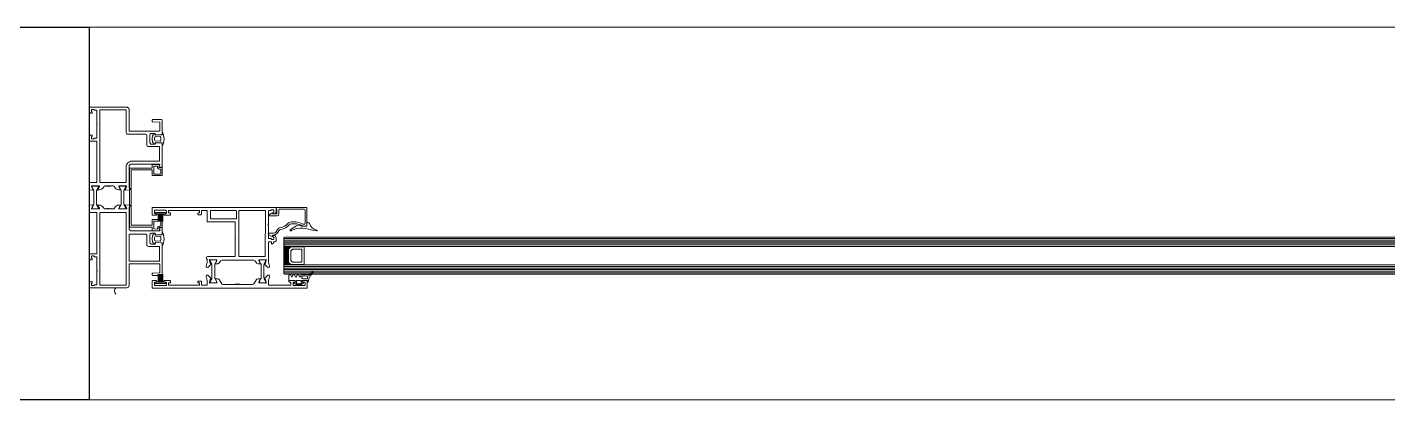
# Model space of a CAD drawing. Header units: centimetres. Extents: x 118932 to 154602, y -32682 to -23521.
# Drawn here: x 133059 to 133146.8, y -28093.6 to -28069.6 of the extents above; entities that cross this region are included whole.
import ezdxf

# ---------------------------------------------------------------- set-up
doc = ezdxf.new("R2010")
doc.units = ezdxf.units.CM
doc.header["$LTSCALE"] = 50
doc.header["$MEASUREMENT"] = 0
for name, color, linetype, lineweight, true_color in [('GEN_02_TF_Pencere', 7, 'Continuous', 9, 0x6093ac), ('GEN_05_ML_Mermer', 7, 'Continuous', 9, 0x9d8692), ('ÖRÜLECEK DUVARLAR', 7, 'Continuous', 30, 0xfaca30)]:
    doc.layers.add(name, color=color, linetype=linetype, lineweight=lineweight, true_color=true_color)
doc.layers.add('revizyon notlar', color=1, linetype='Continuous', lineweight=30)

# ---------------------------------------------------------------- blocks, each defined once
blk = doc.blocks.new('dkk')
at = {"layer": 'GEN_02_TF_Pencere', "linetype": 'Continuous'}
for p, q in [((-312.806, -12.015), (-312.806, -12.525)), ((-312.786, -12.015), (-312.786, -12.525)), ((-312.766, -12.015), (-312.766, -12.525)), ((-312.746, -12.015), (-312.746, -12.525)), ((-312.726, -12.015), (-312.726, -12.525)), ((-312.706, -12.015), (-312.706, -12.525)), ((-312.686, -12.015), (-312.686, -12.525)), ((-312.666, -12.015), (-312.666, -12.525)), ((-312.646, -12.015), (-312.646, -12.525)), ((-312.626, -12.015), (-312.626, -12.525)), ((-312.606, -12.015), (-312.606, -12.525)), ((-312.586, -12.015), (-312.586, -12.525)), ((-312.566, -12.015), (-312.566, -12.525)), ((-312.546, -12.015), (-312.546, -12.525)), ((-312.526, -12.015), (-312.526, -12.525)), ((-312.506, -12.015), (-312.506, -12.525)), ((-312.806, -16.421), (-312.806, -15.911)), ((-312.786, -16.421), (-312.786, -15.911)), ((-312.766, -16.421), (-312.766, -15.911)), ((-312.746, -16.421), (-312.746, -15.911)), ((-312.726, -16.421), (-312.726, -15.911)), ((-312.706, -16.421), (-312.706, -15.911)), ((-312.686, -16.421), (-312.686, -15.911)), ((-312.666, -16.421), (-312.666, -15.911)), ((-312.646, -16.421), (-312.646, -15.911)), ((-312.626, -16.421), (-312.626, -15.911)), ((-312.606, -16.421), (-312.606, -15.911)), ((-312.586, -16.421), (-312.586, -15.911)), ((-312.566, -16.421), (-312.566, -15.911)), ((-312.546, -16.421), (-312.546, -15.911)), ((-312.526, -16.421), (-312.526, -15.911)), ((-312.506, -16.421), (-312.506, -15.911))]:
    blk.add_line(p, q, dxfattribs=at)
at = {"layer": 'GEN_02_TF_Pencere', "extrusion": (0, 0, -1)}
for p, q in [((-304.228, -13.117), (-304.215, -13.115)), ((-303.54, -12.8), (-303.56, -12.791)), ((-303.23, -12.811), (-303.491, -12.811)), ((-303.2, -12.601), (-303.2, -12.786)), ((-303.132, -12.576), (-303.17, -12.576)), ((-303.17, -12.576), (-303.17, -12.576)), ((-303.066, -15.969), (-302.855, -15.77)), ((-304.37, -16.284), (-304.37, -16.033)), ((-304.359, -15.994), (-304.327, -15.937)), ((-303.945, -16.311), (-304.34, -16.311)), ((-304.251, -15.94), (-304.196, -16.073)), ((-304.14, -16.073), (-304.085, -15.94)), ((-304.009, -15.937), (-303.931, -16.077)), ((-303.846, -16.593), (-304.009, -16.49)), ((-303.985, -16.426), (-303.945, -16.426)), ((-303.945, -16.426), (-303.945, -16.311)), ((-303.876, -16.074), (-303.82, -15.941)), ((-303.865, -16.338), (-303.865, -16.496)), ((-303.596, -16.594), (-303.846, -16.593)), ((-303.605, -16.312), (-303.835, -16.311)), ((-303.835, -16.523), (-303.605, -16.523)), ((-303.745, -15.937), (-303.667, -16.077)), ((-303.612, -16.074), (-303.573, -15.981)), ((-303.432, -16.49), (-303.596, -16.594)), ((-303.584, -16.319), (-303.584, -16.319)), ((-303.575, -16.497), (-303.575, -16.338)), ((-303.573, -15.981), (-303.573, -15.981)), ((-303.53, -16.109), (-303.53, -16.128)), ((-303.53, -16.109), (-303.53, -16.109)), ((-303.195, -16.312), (-303.495, -16.312)), ((-303.495, -16.312), (-303.495, -16.426)), ((-303.495, -16.426), (-303.455, -16.426)), ((-303.479, -15.923), (-303.225, -15.923)), ((-303.431, -16.216), (-303.245, -16.216)), ((-303.245, -16.021), (-303.43, -16.021)), ((-303.165, -16.399), (-303.165, -16.339)), ((-303.145, -16.128), (-303.145, -16.109)), ((-302.803, -15.81), (-302.981, -16.025))]:
    blk.add_line(p, q, dxfattribs=at)
at = {"layer": 'GEN_02_TF_Pencere'}
for p, q in [((-304.63, -13.517), (-304.68, -13.567)), ((-304.68, -13.567), (-304.68, -14.067)), ((-304.68, -13.617), (-165.25, -13.617)), ((-304.68, -13.717), (-165.25, -13.717)), ((-304.68, -13.817), (-165.25, -13.817)), ((-304.68, -13.917), (-165.25, -13.917)), ((-304.68, -14.017), (-165.25, -14.017)), ((-304.63, -13.517), (-165.25, -13.517)), ((-304.68, -14.067), (-304.63, -14.117)), ((-304.68, -14.117), (-165.25, -14.117)), ((-304.68, -14.117), (-304.305, -14.117)), ((-304.68, -15.317), (-304.68, -14.117)), ((-304.68, -14.117), (-304.68, -14.117)), ((-304.68, -14.117), (-304.68, -15.317)), ((-304.64, -14.117), (-304.64, -15.317)), ((-304.6, -14.117), (-304.6, -15.317)), ((-304.56, -14.117), (-304.56, -15.317)), ((-304.52, -14.117), (-304.52, -15.317)), ((-304.48, -14.117), (-304.48, -15.317)), ((-304.305, -14.117), (-304.455, -14.267)), ((-304.455, -14.267), (-304.455, -15.167)), ((-304.44, -14.117), (-304.44, -14.252)), ((-304.4, -14.117), (-304.4, -14.212)), ((-304.23, -14.147), (-304.38, -14.297)), ((-304.38, -14.297), (-304.38, -15.137)), ((-304.36, -14.117), (-304.36, -14.172)), ((-304.32, -14.117), (-304.32, -14.132)), ((-303.38, -14.147), (-304.23, -14.147)), ((-304.13, -14.297), (-304.23, -14.397)), ((-304.23, -14.397), (-304.23, -15.037)), ((-303.53, -14.297), (-304.13, -14.297)), ((-303.53, -15.137), (-303.53, -14.297)), ((-303.38, -15.287), (-303.38, -14.147)), ((-304.68, -15.317), (-165.25, -15.317)), ((-304.63, -15.317), (-304.68, -15.367)), ((-304.305, -15.317), (-304.68, -15.317)), ((-304.68, -15.367), (-304.68, -15.867)), ((-304.68, -15.417), (-165.25, -15.417)), ((-304.68, -15.517), (-165.25, -15.517)), ((-304.68, -15.617), (-165.25, -15.617)), ((-304.68, -15.717), (-165.25, -15.717)), ((-304.455, -15.167), (-304.305, -15.317)), ((-304.44, -15.182), (-304.44, -15.317)), ((-304.4, -15.222), (-304.4, -15.317)), ((-304.38, -15.137), (-304.23, -15.287)), ((-304.36, -15.262), (-304.36, -15.317)), ((-304.32, -15.302), (-304.32, -15.317)), ((-304.23, -15.037), (-304.13, -15.137)), ((-304.23, -15.287), (-303.38, -15.287)), ((-304.13, -15.137), (-303.53, -15.137)), ((-304.68, -15.817), (-165.25, -15.817)), ((-304.68, -15.867), (-304.63, -15.917)), ((-304.63, -15.917), (-165.25, -15.917))]:
    blk.add_line(p, q, dxfattribs=at)
for points in [[(-317.22, -5.145), (-314.83, -5.145, -0.414214), (-314.68, -5.295), (-314.68, -6.656, 0.414214), (-314.65, -6.686), (-312.719, -6.686, 0.414214), (-312.689, -6.656), (-312.689, -6.145, 0.400696), (-312.718, -6.115), (-313.151, -6.095, -0.400696), (-313.18, -6.065), (-313.18, -5.975, -0.414214), (-313.15, -5.945), (-312.629, -5.945, -0.414214), (-312.529, -6.045), (-312.529, -6.866, -0.399104), (-312.576, -6.916), (-312.95, -6.936, -0.429487), (-312.982, -6.906), (-312.982, -6.886, 0.414214), (-313.032, -6.836), (-313.23, -6.836, 0.414214), (-313.33, -6.936), (-313.33, -7.436, 0.414214), (-313.23, -7.536), (-313.032, -7.536, 0.414214), (-312.982, -7.486), (-312.982, -7.466, -0.429495), (-312.95, -7.436), (-312.576, -7.455, -0.399096), (-312.529, -7.505), (-312.529, -8.981, -0.414214), (-312.559, -9.011), (-312.697, -9.011, -0.518649), (-312.725, -8.971), (-312.683, -8.851, 0.518649), (-312.711, -8.811), (-314.48, -8.811, 0.414214), (-314.68, -9.011), (-314.68, -10.314, 0.41134), (-314.65, -10.344, -0.312805), (-314.632, -10.358), (-314.601, -10.441, -0.493156), (-314.618, -10.468), (-314.918, -10.494, -0.957545), (-314.923, -10.455, 0.268123), (-314.908, -10.442), (-314.85, -10.283, 0.843087), (-314.86, -10.224), (-315.311, -10.224, 0.577366), (-315.337, -10.269), (-315.247, -10.426, 0.182928), (-315.236, -10.435, -0.849637), (-315.242, -10.474), (-315.334, -10.474, -0.267944), (-315.594, -10.324), (-315.623, -10.274, 0.267964), (-315.71, -10.224), (-315.833, -10.224), (-315.855, -10.262), (-315.877, -10.224), (-315.935, -10.224, -1), (-315.995, -10.224), (-316.075, -10.224, -1), (-316.135, -10.224), (-316.22, -10.224, 0.267966), (-316.307, -10.274), (-316.336, -10.324, -0.267944), (-316.596, -10.474), (-316.688, -10.474, -0.849744), (-316.694, -10.435, 0.182697), (-316.683, -10.426), (-316.593, -10.269, 0.577366), (-316.619, -10.224), (-317.07, -10.224, 0.843081), (-317.08, -10.283), (-317.022, -10.442, 0.267761), (-317.007, -10.455, -0.957329), (-317.012, -10.494), (-317.25, -10.473), (-317.25, -10.314), (-317.25, -10.036, -0.414214), (-317.22, -10.006), (-316.78, -10.006, 0.414214), (-316.75, -9.976), (-316.75, -7.345), (-317.17, -7.345, -0.414214), (-317.25, -7.265), (-317.25, -7.095, -0.414214), (-317.1, -6.945), (-317.07, -6.945, -0.414214), (-317.05, -6.965), (-317.05, -7.016, -0.36604), (-317.075, -7.046, 0.365984), (-317.1, -7.075), (-317.1, -7.165, 0.414214), (-317.07, -7.195), (-316.96, -7.195, 0.367429), (-316.93, -7.17, -0.364526), (-316.901, -7.145), (-316.78, -7.145, 0.414214), (-316.75, -7.115), (-316.75, -6.275), (-316.72, -6.245), (-316.75, -6.215), (-316.75, -5.375, 0.414214), (-316.78, -5.345), (-316.901, -5.345, -0.364526), (-316.93, -5.32, 0.367429), (-316.96, -5.295), (-317.07, -5.295, 0.414214), (-317.1, -5.325), (-317.1, -5.415, 0.365984), (-317.075, -5.445, -0.36604), (-317.05, -5.474), (-317.05, -5.525, -0.414214), (-317.07, -5.545), (-317.1, -5.545, -0.414214), (-317.25, -5.395), (-317.25, -5.175, -0.414214), (-317.22, -5.145)], [(-314.86, -5.325), (-316.57, -5.325), (-316.57, -10.006), (-314.86, -10.006), (-314.86, -9.011, -0.414214), (-314.48, -8.631), (-312.739, -8.631, 0.414214), (-312.709, -8.601), (-312.709, -7.716, 0.414214), (-312.739, -7.686), (-313.43, -7.686, -0.414214), (-313.53, -7.586), (-313.53, -6.986, 0.414214), (-313.63, -6.886), (-314.76, -6.886, -0.414214), (-314.86, -6.786), (-314.86, -5.325)], [(-312.529, -7.623, 0.064394), (-312.445, -7.415, 0.064394), (-312.417, -7.192, 0.129325), (-312.529, -6.761), (-312.529, -6.912, -0.399528), (-312.557, -6.941), (-312.971, -6.962, -0.414214), (-313.001, -6.932), (-313.001, -6.904, 0.414214), (-313.031, -6.874), (-313.038, -6.874, 0.295923), (-313.129, -6.933, 0.104809), (-313.185, -7.192, 0.104809), (-313.129, -7.451, 0.295923), (-313.038, -7.511), (-313.031, -7.511, 0.414214), (-313.001, -7.481), (-313.001, -7.452, -0.414214), (-312.971, -7.422), (-312.557, -7.443, -0.399528), (-312.529, -7.473), (-312.529, -7.623)], [(-312.67, -7.337), (-312.995, -7.321, -0.337036), (-313.023, -7.298, -0.054259), (-313.035, -7.193, -0.054259), (-313.023, -7.087, -0.337036), (-312.996, -7.064), (-312.67, -7.047, -0.32284), (-312.641, -7.066, -0.093955), (-312.617, -7.192, -0.093955), (-312.641, -7.318, -0.32284), (-312.67, -7.337)], [(-313.184, -13.081, 0.198912), (-313.175, -13.102, 0.198912), (-313.154, -13.111), (-312.743, -13.111, 0.518649), (-312.715, -13.071), (-312.758, -12.951, -0.518649), (-312.729, -12.911), (-312.563, -12.911, 0.414214), (-312.533, -12.881), (-312.533, -12.42, 0.414214), (-312.563, -12.39), (-313.154, -12.39, 0.414214), (-313.184, -12.42), (-313.184, -12.76), (-314.532, -12.76), (-314.532, -10.975), (-314.532, -9.19), (-313.184, -9.19), (-313.184, -9.53, 0.414214), (-313.154, -9.56), (-312.563, -9.56, 0.414214), (-312.533, -9.53), (-312.533, -9.07, 0.414214), (-312.563, -9.04), (-312.729, -9.04, -0.518649), (-312.758, -9), (-312.715, -8.88, 0.518649), (-312.743, -8.84), (-313.154, -8.84, 0.414214), (-313.184, -8.87), (-313.184, -9.04, -0.414214), (-313.214, -9.07), (-314.622, -9.07, 0.414214), (-314.652, -9.1), (-314.652, -10.975), (-314.652, -12.85, 0.414214), (-314.622, -12.88), (-313.214, -12.88, -0.414214), (-313.184, -12.91), (-313.184, -13.081)], [(-313.084, -9.43), (-313.084, -8.989, -0.395113), (-313.056, -8.959), (-312.846, -8.945, 0.505029), (-312.703, -9.14), (-312.663, -9.14, -0.414214), (-312.633, -9.17), (-312.633, -9.43, -0.414214), (-312.663, -9.46), (-313.054, -9.46, -0.414214), (-313.084, -9.43)], [(-316.95, -10.544), (-316.95, -11.392, -0.131652), (-316.966, -11.452), (-317.07, -11.632), (-317.07, -11.668, 0.414214), (-317.03, -11.708), (-316.69, -11.708, 0.414214), (-316.65, -11.668), (-316.65, -11.632), (-316.754, -11.452, -0.131652), (-316.77, -11.392), (-316.77, -10.544, -0.131652), (-316.754, -10.484), (-316.65, -10.304), (-316.65, -10.268, 0.414214), (-316.69, -10.228), (-317.03, -10.228, 0.414214), (-317.07, -10.268), (-317.07, -10.304), (-316.966, -10.484, -0.131652), (-316.95, -10.544)], [(-315.191, -10.544), (-315.191, -11.392, -0.131652), (-315.207, -11.452), (-315.311, -11.632), (-315.311, -11.668, 0.414214), (-315.271, -11.708), (-314.931, -11.708, 0.414214), (-314.891, -11.668), (-314.891, -11.632), (-314.995, -11.452, -0.131652), (-315.011, -11.392), (-315.011, -10.544, -0.131652), (-314.995, -10.484), (-314.891, -10.304), (-314.891, -10.268, 0.414214), (-314.931, -10.228), (-315.271, -10.228, 0.414214), (-315.311, -10.268), (-315.311, -10.304), (-315.207, -10.484, -0.131652), (-315.191, -10.544)], [(-316.75, -14.588), (-316.75, -11.956, 0.414214), (-316.78, -11.926), (-317.22, -11.926, -0.414214), (-317.25, -11.896), (-317.25, -11.618), (-317.25, -11.459), (-317.012, -11.438, -0.957329), (-317.007, -11.478, 0.267761), (-317.022, -11.491), (-317.08, -11.65, 0.843081), (-317.07, -11.708), (-316.619, -11.708, 0.577366), (-316.593, -11.663), (-316.683, -11.506, 0.182697), (-316.694, -11.497, -0.849744), (-316.688, -11.458), (-316.596, -11.458, -0.267944), (-316.336, -11.608), (-316.307, -11.658, 0.267966), (-316.22, -11.708), (-316.135, -11.708, -1), (-316.075, -11.708), (-315.995, -11.708, -1), (-315.935, -11.708), (-315.877, -11.708), (-315.855, -11.67), (-315.833, -11.708), (-315.71, -11.708, 0.267964), (-315.623, -11.658), (-315.594, -11.608, -0.267944), (-315.334, -11.458), (-315.242, -11.458, -0.849637), (-315.236, -11.497, 0.182928), (-315.247, -11.506), (-315.337, -11.663, 0.577366), (-315.311, -11.708), (-314.86, -11.708, 0.843087), (-314.85, -11.65), (-314.908, -11.491, 0.268123), (-314.923, -11.478, -0.957545), (-314.918, -11.438), (-314.618, -11.465, -0.493156), (-314.601, -11.491), (-314.632, -11.575, -0.312805), (-314.65, -11.588, 0.41134), (-314.68, -11.618), (-314.68, -12.922, 0.414214), (-314.48, -13.122), (-312.709, -13.122, 0.414214), (-312.679, -13.092), (-312.729, -12.952, -0.414214), (-312.699, -12.922), (-312.559, -12.922, -0.414214), (-312.529, -12.952), (-312.529, -13.302, -0.399096), (-312.576, -13.352), (-312.95, -13.372, -0.429495), (-312.982, -13.342), (-312.982, -13.322, 0.414214), (-313.032, -13.272), (-313.23, -13.272, 0.414214), (-313.33, -13.372), (-313.33, -13.872, 0.414214), (-313.23, -13.972), (-313.032, -13.972, 0.414214), (-312.982, -13.922), (-312.982, -13.902, -0.429487), (-312.95, -13.872), (-312.576, -13.891, -0.399104), (-312.529, -13.941), (-312.529, -15.888, -0.414214), (-312.629, -15.988), (-313.15, -15.988, -0.414214), (-313.18, -15.958), (-313.18, -15.868, -0.400696), (-313.151, -15.838), (-312.718, -15.817, 0.400696), (-312.689, -15.787), (-312.689, -15.277, 0.414214), (-312.719, -15.247), (-314.65, -15.247, 0.414214), (-314.68, -15.277), (-314.68, -16.638, -0.414214), (-314.83, -16.788), (-317.22, -16.788, -0.414214), (-317.25, -16.758), (-317.25, -16.538, -0.414214), (-317.1, -16.388), (-317.07, -16.388, -0.414214), (-317.05, -16.408), (-317.05, -16.458, -0.36604), (-317.075, -16.488, 0.365984), (-317.1, -16.518), (-317.1, -16.608, 0.414214), (-317.07, -16.638), (-316.96, -16.638, 0.367429), (-316.93, -16.612, -0.364526), (-316.901, -16.588), (-316.78, -16.588, 0.414214), (-316.75, -16.558), (-316.75, -15.718), (-316.72, -15.688), (-316.75, -15.658), (-316.75, -14.818, 0.414214), (-316.78, -14.788), (-316.901, -14.788, -0.364526), (-316.93, -14.763, 0.367429), (-316.96, -14.738), (-317.07, -14.738, 0.414214), (-317.1, -14.768), (-317.1, -14.858, 0.365984), (-317.075, -14.887, -0.36604), (-317.05, -14.917), (-317.05, -14.968, -0.414214), (-317.07, -14.988), (-317.1, -14.988, -0.414214), (-317.25, -14.838), (-317.25, -14.668, -0.414214), (-317.17, -14.588), (-316.75, -14.588)], [(-305.21, -11.616), (-313.15, -11.611, 0.198912), (-313.171, -11.62, 0.198912), (-313.18, -11.641), (-313.18, -12.081, 0.414214), (-313.15, -12.111), (-312.95, -12.111, 0.414214), (-312.88, -12.041, 0.414214), (-312.91, -12.011), (-312.99, -12.011, -0.414214), (-313.04, -11.961), (-313.04, -11.841, -0.414214), (-312.99, -11.791), (-312.32, -11.792, -0.414214), (-312.27, -11.842), (-312.27, -11.962, -0.414214), (-312.32, -12.012), (-312.4, -12.012, 0.414214), (-312.43, -12.042, 0.414214), (-312.36, -12.112), (-312.05, -12.112, 0.414214), (-312, -12.062), (-312, -11.992, 0.414214), (-312.03, -11.962), (-312.13, -11.962), (-312.13, -11.812), (-310.13, -11.813), (-310.13, -11.963), (-310.2, -11.963, 0.414214), (-310.23, -11.993), (-310.23, -12.053, 0.414214), (-310.2, -12.083), (-310.04, -12.083, 0.414214), (-310.01, -12.053), (-310.01, -11.843, -0.414214), (-309.98, -11.813), (-309.63, -11.813), (-309.63, -12.514, 0.414213), (-309.6, -12.544), (-307.83, -12.545), (-307.831, -13.625), (-307.801, -13.655), (-307.831, -13.685), (-307.832, -14.765), (-309.581, -14.764, 0.414277), (-309.681, -14.864), (-309.681, -14.898, 0.339312), (-309.666, -14.918), (-309.646, -14.923, -0.339802), (-309.632, -14.942), (-309.632, -15.129), (-309.702, -15.39, 0.700085), (-309.594, -15.465), (-309.576, -15.453), (-309.405, -15.28, 0.617948), (-309.421, -15.22, -0.283637), (-309.443, -15.198), (-309.494, -15.014), (-309.494, -14.996, -0.673161), (-309.443, -14.975, 0.202488), (-309.421, -14.984), (-309.034, -14.984, -0.414214), (-309.004, -15.014), (-309.004, -15.036, -0.137872), (-309.009, -15.051), (-309.102, -15.204, 0.585524), (-309.085, -15.234), (-308.942, -15.234, 0.261413), (-308.857, -15.186), (-308.781, -15.062, -0.261413), (-308.695, -15.014), (-307.789, -15.015), (-306.618, -15.015, -0.261413), (-306.533, -15.063), (-306.457, -15.188, 0.261413), (-306.372, -15.235), (-306.229, -15.236, 0.585524), (-306.212, -15.205), (-306.305, -15.053, -0.137872), (-306.309, -15.037), (-306.309, -15.016, -0.414214), (-306.279, -14.986), (-305.892, -14.986, 0.202488), (-305.871, -14.977, -0.673161), (-305.819, -14.998), (-305.819, -15.016), (-305.87, -15.2, -0.283637), (-305.893, -15.222, 0.617948), (-305.909, -15.282), (-305.738, -15.455), (-305.72, -15.467, 0.700085), (-305.612, -15.392), (-305.682, -15.131), (-305.681, -13.845, -0.414214), (-305.651, -13.815), (-305.511, -13.816, -0.414214), (-305.481, -13.846), (-305.481, -13.936, 0.463003), (-305.447, -13.965, 0.372825), (-305.361, -13.866), (-305.361, -13.846, -0.414214), (-305.331, -13.816), (-305.261, -13.816, 0.414214), (-305.181, -13.736), (-305.181, -13.566, 0.414214), (-305.331, -13.416), (-305.351, -13.416, 0.414214), (-305.381, -13.446), (-305.381, -13.486, 0.380812), (-305.356, -13.516, -0.365977), (-305.331, -13.546), (-305.331, -13.636, -0.414214), (-305.361, -13.666), (-305.471, -13.666, -0.365977), (-305.5, -13.641, 0.369187), (-305.53, -13.616), (-305.651, -13.615, -0.414214), (-305.681, -13.585), (-305.68, -12.745), (-305.71, -12.715), (-305.68, -12.685), (-305.68, -11.845, -0.414214), (-305.65, -11.815), (-305.529, -11.816, 0.365995), (-305.499, -11.791, -0.365977), (-305.47, -11.766), (-305.36, -11.766, -0.414214), (-305.33, -11.796), (-305.33, -11.886, -0.374045), (-305.355, -11.915, 0.366034), (-305.38, -11.945), (-305.38, -11.986, 0.414214), (-305.35, -12.016), (-305.33, -12.016, 0.414214), (-305.18, -11.866), (-305.18, -11.646, 0.414214), (-305.21, -11.616)], [(-307.759, -12.336, -0.198912), (-307.78, -12.345), (-309.4, -12.344, -0.414214), (-309.43, -12.314), (-309.43, -11.843, -0.414214), (-309.4, -11.813), (-307.78, -11.814, -0.414214), (-307.75, -11.844), (-307.75, -12.315, -0.198912), (-307.759, -12.336)], [(-303.23, -11.611), (-305.15, -11.611, 0.41421), (-305.18, -11.641), (-305.18, -11.701, 0.41421), (-305.15, -11.731), (-305.13, -11.731), (-305.13, -12.031), (-305.4, -12.031), (-305.42, -11.996, 0.414213), (-305.461, -11.985), (-305.632, -12.084, 0.767327), (-305.614, -12.151), (-305.11, -12.151, 0.414213), (-305.01, -12.051), (-305.01, -11.781, -0.414213), (-304.96, -11.731), (-303.37, -11.731, -0.414213), (-303.32, -11.781), (-303.32, -12.641, -0.414213), (-303.37, -12.691), (-303.422, -12.691, -0.127549), (-303.456, -12.682, 0.13898), (-304.05, -12.542), (-304.199, -12.542, 0.215322), (-304.439, -12.651, -0.168624), (-304.896, -12.909, 0.197358), (-305.101, -13.04), (-305.209, -13.194, -0.244575), (-305.356, -13.271), (-305.635, -13.271, 0.767327), (-305.663, -13.373), (-305.465, -13.487, 0.577351), (-305.42, -13.461), (-305.42, -13.391), (-305.356, -13.391, 0.244575), (-305.11, -13.263), (-305.002, -13.109, -0.197358), (-304.874, -13.027, 0.168624), (-304.349, -12.73, -0.215322), (-304.199, -12.662), (-303.952, -12.662, -0.114883), (-303.516, -12.786, 0.126996), (-303.419, -12.811), (-303.23, -12.811, 0.414213), (-303.2, -12.781), (-303.2, -11.641, 0.414213), (-303.23, -11.611)], [(-313.076, -12.982, -0.190395), (-313.084, -12.961), (-313.084, -12.52, -0.414214), (-313.054, -12.49), (-312.663, -12.49, -0.414214), (-312.633, -12.52), (-312.633, -12.781, -0.414214), (-312.663, -12.811), (-312.703, -12.811, 0.505029), (-312.846, -13.005), (-313.056, -12.991, -0.190395), (-313.076, -12.982)], [(-314.68, -13.352), (-314.68, -15.037, 0.414189), (-314.65, -15.067), (-312.739, -15.067, 0.414238), (-312.709, -15.037), (-312.709, -14.152, 0.414214), (-312.739, -14.122), (-313.43, -14.122, -0.414214), (-313.53, -14.022), (-313.53, -13.422, 0.414214), (-313.63, -13.322), (-314.65, -13.322, 0.414214), (-314.68, -13.352)], [(-312.529, -14.06, 0.064394), (-312.445, -13.851, 0.064394), (-312.417, -13.629, 0.129325), (-312.529, -13.198), (-312.529, -13.348, -0.399528), (-312.557, -13.378), (-312.971, -13.399, -0.414214), (-313.001, -13.369), (-313.001, -13.34, 0.414214), (-313.031, -13.31), (-313.038, -13.31, 0.295923), (-313.129, -13.37, 0.104809), (-313.185, -13.629, 0.104809), (-313.129, -13.888, 0.295923), (-313.038, -13.947), (-313.031, -13.947, 0.414214), (-313.001, -13.917), (-313.001, -13.889, -0.414214), (-312.971, -13.859), (-312.557, -13.879, -0.399528), (-312.529, -13.909), (-312.529, -14.06)], [(-312.67, -13.774), (-312.995, -13.757, -0.337036), (-313.023, -13.734, -0.054259), (-313.035, -13.629, -0.054259), (-313.023, -13.524, -0.337036), (-312.996, -13.5), (-312.67, -13.483, -0.32284), (-312.641, -13.503, -0.093955), (-312.617, -13.629, -0.093955), (-312.641, -13.755, -0.32284), (-312.67, -13.774)], [(-309.144, -15.3), (-309.144, -16.148, 0.131653), (-309.128, -16.208), (-309.024, -16.388), (-309.024, -16.424, -0.414213), (-309.064, -16.464), (-309.404, -16.464, -0.414214), (-309.444, -16.424), (-309.444, -16.388), (-309.34, -16.208, 0.131652), (-309.324, -16.148), (-309.324, -15.3, 0.131652), (-309.34, -15.24), (-309.444, -15.06), (-309.444, -15.024, -0.414214), (-309.404, -14.984), (-309.064, -14.984, -0.414213), (-309.024, -15.024), (-309.024, -15.06), (-309.128, -15.24, 0.131652), (-309.144, -15.3)], [(-306.148, -15.302), (-306.148, -16.15, -0.131653), (-306.164, -16.21), (-306.268, -16.39), (-306.268, -16.426, 0.414213), (-306.228, -16.466), (-305.888, -16.466, 0.414214), (-305.848, -16.426), (-305.848, -16.39), (-305.952, -16.21, -0.131652), (-305.968, -16.15), (-305.968, -15.302, -0.131652), (-305.952, -15.242), (-305.848, -15.062), (-305.848, -15.026, 0.414214), (-305.888, -14.986), (-306.228, -14.986, 0.414213), (-306.268, -15.026), (-306.268, -15.062), (-306.164, -15.242, -0.131652), (-306.148, -15.302)], [(-313.15, -16.82), (-303.21, -16.82, 0.414214), (-303.18, -16.79), (-303.18, -16.35, 0.414214), (-303.21, -16.32), (-303.41, -16.32, 0.414214), (-303.48, -16.39, 0.414214), (-303.45, -16.42), (-303.37, -16.42, -0.414214), (-303.32, -16.47), (-303.32, -16.59, -0.414214), (-303.37, -16.64), (-304.04, -16.64, -0.414214), (-304.09, -16.59), (-304.09, -16.47, -0.414214), (-304.04, -16.42), (-303.96, -16.42, 0.414214), (-303.93, -16.39, 0.414214), (-304, -16.32), (-304.31, -16.32, 0.414214), (-304.36, -16.37), (-304.36, -16.39, 0.414214), (-304.33, -16.42), (-304.26, -16.42, -0.414214), (-304.23, -16.45), (-304.23, -16.62), (-305.65, -16.62, -0.414214), (-305.68, -16.59), (-305.68, -16.319), (-305.61, -16.058, 0.700075), (-305.718, -15.982), (-305.736, -15.995), (-305.907, -16.168, 0.617785), (-305.891, -16.228, -0.283333), (-305.868, -16.25), (-305.817, -16.434), (-305.817, -16.452, -0.673162), (-305.869, -16.473, 0.202354), (-305.89, -16.464), (-306.277, -16.464, -0.415901), (-306.307, -16.434), (-306.307, -16.412, -0.137872), (-306.303, -16.397), (-306.21, -16.244, 0.585714), (-306.227, -16.214), (-306.37, -16.214, 0.30109), (-306.455, -16.262), (-306.614, -16.522, -0.261413), (-306.699, -16.57), (-307.523, -16.57), (-307.545, -16.532), (-307.567, -16.57), (-307.625, -16.57, 1), (-307.685, -16.57), (-307.765, -16.57, 1), (-307.825, -16.57), (-308.611, -16.57, -0.261413), (-308.696, -16.522), (-308.855, -16.262, 0.261381), (-308.94, -16.214), (-309.083, -16.214, 0.585524), (-309.1, -16.244), (-309.007, -16.397, -0.137707), (-309.002, -16.412), (-309.002, -16.434, -0.414214), (-309.032, -16.464), (-309.419, -16.464, 0.202488), (-309.441, -16.473, -0.673126), (-309.492, -16.452), (-309.492, -16.434), (-309.441, -16.25, -0.283536), (-309.419, -16.228, 0.617796), (-309.403, -16.168), (-309.574, -15.995), (-309.592, -15.982, 0.700399), (-309.7, -16.058), (-309.63, -16.319), (-309.63, -16.59, -0.414214), (-309.66, -16.62), (-309.98, -16.62, -0.414214), (-310.01, -16.59), (-310.01, -16.38, 0.414214), (-310.04, -16.35), (-310.2, -16.35, 0.414214), (-310.23, -16.38), (-310.23, -16.44, 0.414214), (-310.2, -16.47), (-310.13, -16.47), (-310.13, -16.62), (-312.13, -16.62), (-312.13, -16.47), (-312.03, -16.47, 0.414214), (-312, -16.44), (-312, -16.37, 0.414214), (-312.05, -16.32), (-312.36, -16.32, 0.414214), (-312.43, -16.39, 0.414214), (-312.4, -16.42), (-312.32, -16.42, -0.414214), (-312.27, -16.47), (-312.27, -16.59, -0.414214), (-312.32, -16.64), (-312.99, -16.64, -0.414214), (-313.04, -16.59), (-313.04, -16.47, -0.414214), (-312.99, -16.42), (-312.91, -16.42, 0.414214), (-312.88, -16.39, 0.414214), (-312.95, -16.32), (-313.15, -16.32, 0.414214), (-313.18, -16.35), (-313.18, -16.79, 0.414214), (-313.15, -16.82)]]:
    blk.add_lwpolyline(points, format="xyb", close=True, dxfattribs=at)
for points in [[(-316.57, -11.926), (-316.57, -16.608), (-314.86, -16.608), (-314.86, -11.926), (-316.57, -11.926)], [(-307.59, -11.814), (-305.88, -11.815), (-305.882, -14.766), (-307.592, -14.765), (-307.59, -11.814)]]:
    blk.add_lwpolyline(points, close=True, dxfattribs=at)
at = {"layer": 'GEN_02_TF_Pencere', "linetype": 'Continuous'}
for points in [[(-312.996, -12.015), (-312.316, -12.015), (-312.316, -11.925), (-312.996, -11.925), (-312.996, -12.015)], [(-312.316, -16.421), (-312.996, -16.421), (-312.996, -16.511), (-312.316, -16.511), (-312.316, -16.421)]]:
    blk.add_lwpolyline(points, close=True, dxfattribs=at)
at = {"layer": 'GEN_02_TF_Pencere'}
blk.add_arc((-315.278, -16.991), 0.332, 142.14422, 217.85578, dxfattribs=at)
at = {"layer": 'GEN_02_TF_Pencere', "extrusion": (0, 0, -1)}
for centre, major_axis, start_param, end_param in [((-304.228, -13.075), (-0.05, 0), -1.570583, 0.325144), ((-301.933, -15.293), (3.543, 0), 3.990064, 4.134382), ((-304.226, -13.084), (0.0382, 0), 0.629084, 1.300082), ((-303.679, -13.702), (-0.88, 0), 0.944914, 1.386057), ((-303.704, -12.998), (0.286, 0), 4.098356, 5.241385), ((-303.545, -14.252), (1.549, 0), 4.520201, 5.00804), ((-303.491, -12.727), (0.1, 0), 1.57081, 2.088079), ((-303.23, -12.786), (0.03, 0), 0.000001, 1.570795), ((-303.17, -12.601), (-0.03, 0), 0.000001, 1.570795), ((-303.132, -12.66), (-0.1, 0), 1.570967, 2.940044), ((-300.751, -5.84), (-8.856, 0), -1.36365, -1.303118), ((-302.405, -12.544), (0.64, 0), 1.805526, 2.955356), ((-302.564, -13.09), (0.03, 0), 0.000445, 1.852827), ((-302.564, -13.09), (0.03, 0), -1.226961, -0.000036)]:
    blk.add_ellipse(centre, major_axis=major_axis, ratio=0.839387, start_param=start_param, end_param=end_param, dxfattribs=at)
at = {"layer": 'GEN_02_TF_Pencere'}
for centre, major_axis, start_param, end_param in [((-302.831, -15.792), (0.0344, 0), -0.614619, 2.340265), ((-304.27, -16.033), (0.1, 0), 2.680578, 3.140437), ((-304.34, -16.284), (-0.03, 0), -0.001156, 1.569642), ((-304.29, -15.953), (-0.0413, 0), 3.504733, 5.82217), ((-304.168, -16.064), (-0.03, 0), 0.349196, 2.790086), ((-304.046, -15.953), (-0.0413, 0), 3.600297, 5.917734), ((-303.985, -16.461), (0.04, 0), 1.569642, 4.087571), ((-303.904, -16.065), (0.03, 0), 3.628943, 5.929945), ((-303.835, -16.338), (-0.03, 0), 4.711232, 6.282029), ((-303.835, -16.496), (0.03, 0), 3.140435, 4.711233), ((-303.782, -15.954), (-0.0413, 0), 3.600298, 5.917735), ((-303.64, -16.065), (-0.03, 0), 0.487353, 2.788354), ((-303.605, -16.338), (-0.03, 0), 3.925836, 4.711232), ((-303.605, -16.497), (0.03, 0), 4.711233, 6.282031), ((-303.605, -16.338), (-0.03, 0), 3.140439, 3.925836), ((-303.479, -16.011), (-0.1, 0), -0.962596, -0.353242), ((-303.479, -16.011), (-0.1, 0), 4.711235, 5.320589), ((-303.43, -16.109), (-0.1, 0), 4.711233, 6.282031), ((-303.43, -16.128), (0.1, 0), 3.140436, 4.711234), ((-303.455, -16.462), (-0.04, 0), 2.193304, 4.711233), ((-303.245, -16.109), (-0.1, 0), 3.140436, 4.711234), ((-303.245, -16.128), (-0.1, 0), 1.56964, 3.140437), ((-303.225, -16.012), (0.1, 0), 0.603434, 1.569641), ((-303.195, -16.338), (-0.03, 0), 3.140435, 4.711233), ((-303.135, -16.399), (-0.03, 0), -0.001156, 2.96363), ((-303.101, -15.936), (0.0509, 0), 3.745027, 5.454025), ((-298.81, -16.929), (4.337, 0), 2.949895, 3.003759), ((-302.577, -16.285), (0.5, 0), 2.512106, 2.949893)]:
    blk.add_ellipse(centre, major_axis=major_axis, ratio=0.881548, start_param=start_param, end_param=end_param, dxfattribs=at)
at = {"layer": 'GEN_05_ML_Mermer'}
blk.add_lwpolyline([(-317.25, 0), (0, 0), (0, -24), (-317.25, -24)], close=True, dxfattribs=at)
blk = doc.blocks.new('P25__')
at = {"layer": 'revizyon notlar', "rotation": 180}
blk.add_blockref('dkk', (57761.418, 9257.835, 0), dxfattribs=at)
blk = doc.blocks.new('DOGRAMA LEVEL 0 A BLOK')
at = {"rotation": 180}
blk.add_blockref('P25__', (56526.605, 9274.11, 0), dxfattribs=at)
blk = doc.blocks.new('ÖRÜLECEK DUVAR LEVEL 0 A BLOK')
at = {"layer": 'ÖRÜLECEK DUVARLAR'}
blk.add_lwpolyline([(-3114.551, 1849.943), (-3106.551, 1849.943), (-3106.551, 1825.943), (-3114.551, 1825.943)], close=True, dxfattribs=at)

msp = doc.modelspace()

# ---------------------------------------------------------------- block references
for name, p in [('ÖRÜLECEK DUVAR LEVEL 0 A BLOK', (136169.509, -29919.587)), ('DOGRAMA LEVEL 0 A BLOK', (134615.022, -28085.92))]:
    msp.add_blockref(name, p)

doc.saveas('drawing.dxf')
